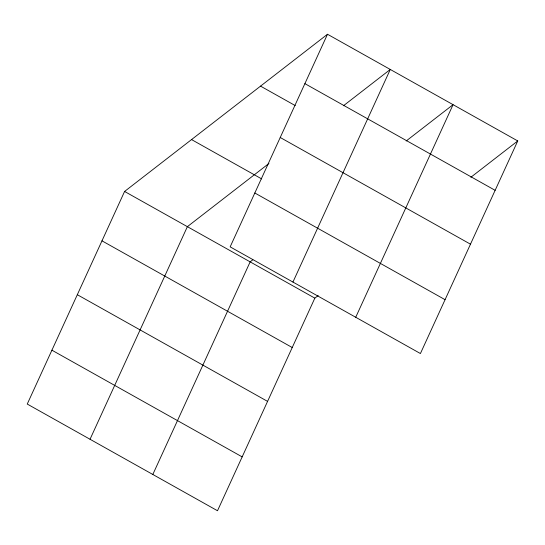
<?xml version="1.0" encoding="UTF-8"?>
<svg xmlns="http://www.w3.org/2000/svg" width="545" height="545" viewBox="0 0 545 545"><rect width="100%" height="100%" fill="white"/><g stroke="black" fill="none" stroke-linecap="round" stroke-linejoin="round"><path stroke-width="0.82" d="M327.497 34.253L230.16 246.858L420.413 353.542L517.75 140.944L327.497 34.253L124.587 191.459L27.25 404.056L217.503 510.747L314.84 298.142L318.185 295.553M90.034 439.263L187.371 226.666L268.923 163.48M152.818 474.47L250.148 261.873L252.832 259.795M292.944 282.065L390.281 69.46L343.411 105.778M355.728 317.272L453.065 104.674L406.189 140.985M470.88 177.261L517.75 140.944M304.893 83.637L495.139 190.328M260.537 86.13L295.254 105.601M280.232 137.497L470.485 244.187M191.547 139.581L261.716 178.93M254.822 192.991L445.074 299.682M124.587 191.459L314.84 298.142M101.976 240.835L292.229 347.526M77.315 294.702L267.568 401.386M51.911 350.19L242.164 456.88"/></g></svg>
